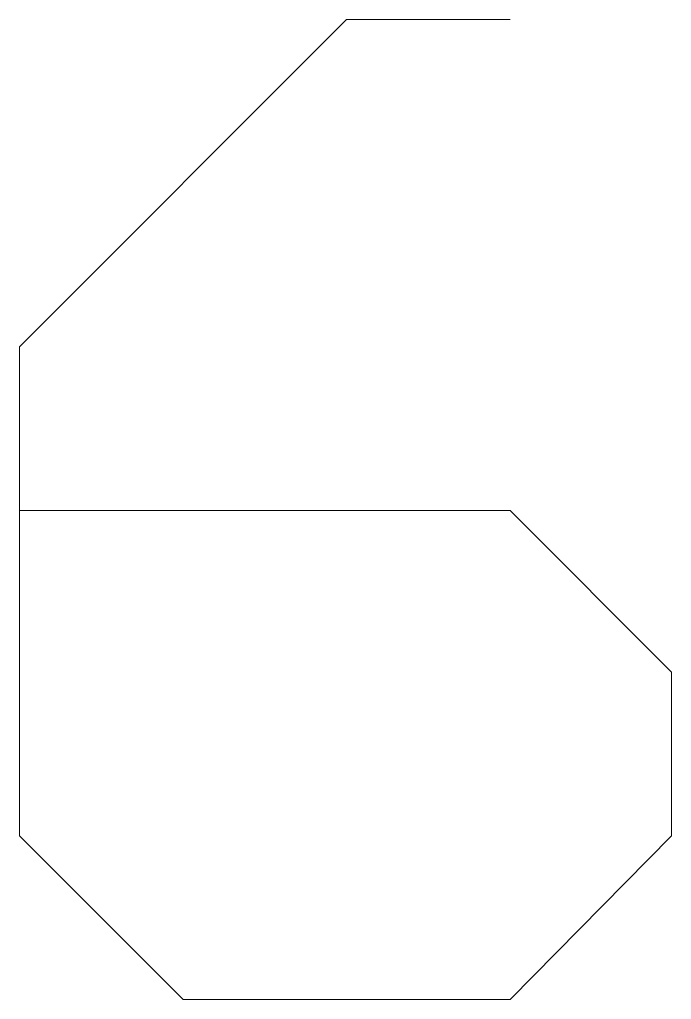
# Model space of a CAD drawing. Extents: x 0.007 to 0.672, y 0.002 to 1.001.
import ezdxf

# ---------------------------------------------------------------- set-up
doc = ezdxf.new("R2010")
doc.units = 0
doc.header["$MEASUREMENT"] = 0

msp = doc.modelspace()

# ---------------------------------------------------------------- linework, layer by layer
at = {"color": 139, "lineweight": 0}
msp.add_lwpolyline([(0.00663, 0.5004), (0.50739, 0.5004), (0.67211, 0.33567), (0.67211, 0.16875), (0.50739, 0.00184), (0.17355, 0.00184), (0.00663, 0.16875), (0.00663, 0.66731), (0.34047, 1.00115), (0.50739, 1.00115)], dxfattribs=at)

doc.saveas('drawing.dxf')
